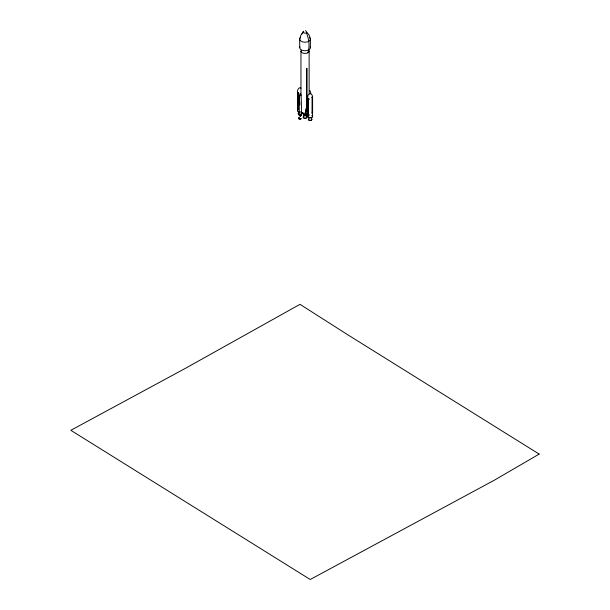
<?xml version="1.0" encoding="UTF-8"?>
<svg xmlns="http://www.w3.org/2000/svg" width="610" height="610" viewBox="0 0 610 610"><rect width="100%" height="100%" fill="white"/><g stroke="black" fill="none" stroke-linecap="round" stroke-linejoin="round"><path stroke-width="0.91" d="M298.153 108.946L298.145 93.139L298.115 108.885M308.485 99.133L305.282 112.949L308.378 99.018L308.34 114.802M312.03 112.774L312.099 97.097M307.936 52.742C309.956 46.268 309.026 39.002 306.388 32.795A1.899 1.098 0 0 1 303.704 32.795A1.899 1.098 0 0 1 303.704 31.247M299.876 104.958L298.099 93.147M299.891 38.354L300.921 35.144L303.216 31.743M309.506 90.791L310.109 90.722L310.833 93.635M302.026 34.038L303.284 31.949M306.952 112.08L306.822 68.228L306.632 112.08M299.815 115.778L300.41 116.258L300.41 115.778M297.749 92.59L298.61 92.918L298.465 93.826L297.749 93.414L297.749 92.59L298.61 92.918M297.749 93.414L298.61 93.742M307.981 98.492L308.851 98.82L308.698 99.735L307.981 99.323L307.981 98.492L308.851 98.82M307.981 99.323L308.851 99.651M297.749 108.328L298.61 108.656L298.465 109.571L297.749 109.159L297.749 108.328L298.61 108.656M297.749 109.159L298.61 109.487M308.851 114.566L307.981 114.238L307.981 115.069L308.851 115.397L308.851 114.566L308.134 114.154M307.981 115.069L308.851 115.397M305.549 30.576L309.171 35.144L310.2 38.354M301.027 88.16C298.976 86.429 297.436 90.074 297.497 91.607L297.497 110.486M312.511 97.15C312.724 92.316 307.242 92.865 307.73 97.508L307.73 116.388M298.244 93.177L299.884 103.121M312.594 97.508L312.594 116.388M310.383 39.147L310.383 47.664M309.14 51.072L309.14 93.894M308.698 98.911L308.698 99.735M308.698 114.65L308.698 115.481M308.134 98.408L308.134 114.977M301.279 114.947C301.492 114.405 301.866 83.456 299.258 96.578L299.258 115.092M300.959 51.072L300.959 95.8M299.708 39.147L299.708 47.664M298.465 93.002L298.465 93.826M298.465 108.748L298.465 109.571M297.901 92.499L297.901 93.33M297.901 108.245L297.901 109.076M308.995 50.462A4.087 2.364 0 0 1 305.046 53.436A4.087 2.364 0 0 1 301.096 50.462M307.936 112.698A4.087 2.364 0 0 1 301.508 112.209M310.2 46.863A5.337 3.08 0 0 1 305.046 50.744A5.337 3.08 0 0 1 299.891 46.863M309.666 37.606A5.337 3.08 0 0 1 305.046 42.227A5.337 3.08 0 0 1 300.425 37.606M305.633 115.564A0.831 0.48 0 0 1 304.459 115.564M306.51 116.739A1.693 0.976 0 0 1 305.267 118.195A1.693 0.976 0 0 1 303.414 116.975M303.582 116.739A1.693 0.976 0 0 1 303.849 116.533M307.417 113.216A2.371 1.365 0 0 1 304.741 114.573A2.371 1.365 0 0 1 302.758 112.865M306.51 114.314A1.693 0.976 0 0 1 305.267 115.77A1.693 0.976 0 0 1 303.414 114.55M306.098 115.023A1.045 0.602 0 0 1 305.953 115.32M305.32 115.603A1.045 0.602 0 0 1 304.779 115.603M304.032 115.176A1.045 0.602 0 0 1 304.001 115.023M306.395 116.449A1.906 1.106 0 0 1 306.395 118.004A1.906 1.106 0 0 1 303.696 118.004A1.906 1.106 0 0 1 303.696 116.449M299.929 111.889A2.432 1.403 0 0 1 297.825 109.777M301.043 112.903A1.571 0.907 0 0 1 301.043 114.184M298.572 113.086A1.571 0.907 0 0 0 299.929 114.444A0.968 0.557 0 0 0 299.411 115.275A0.968 0.557 0 0 0 300.783 115.496A1.022 0.587 0 0 0 301.081 114.665M301.203 112.804A1.799 1.037 0 0 1 301.203 114.276M299.929 114.581A1.799 1.037 0 0 1 298.275 113.94A1.799 1.037 0 0 1 298.664 112.804M299.929 111.836A2.333 1.35 0 0 1 297.909 109.808M299.929 112.011A0.9 0.518 0 0 1 299.479 111.943M311.885 115.397A2.432 1.403 0 0 1 310.795 117.745A2.432 1.403 0 0 1 307.814 116.03M311.435 118.714A1.799 1.037 0 0 1 311.435 120.178A1.799 1.037 0 0 1 308.889 120.178A1.799 1.037 0 0 1 308.889 118.714M311.519 118.996A1.571 0.907 0 0 1 311.062 120.193A1.571 0.907 0 0 1 308.957 120.033A1.571 0.907 0 0 1 309.056 118.805M312.183 115.717A2.333 1.35 0 0 1 310.467 117.73A2.333 1.35 0 0 1 307.905 116.045M301.043 115.046A0.968 0.557 0 0 1 300.783 115.854A0.968 0.557 0 0 1 299.411 115.641A0.968 0.557 0 0 1 299.906 114.863M301.043 114.68A0.968 0.557 0 0 1 300.783 115.496A1.022 0.587 0 0 1 299.365 115.29A1.022 0.587 0 0 1 299.891 114.474M301.073 118.508A1.327 0.671 10.3 0 1 300.051 119.125A1.327 0.671 10.3 0 1 298.519 118.454A1.327 0.671 10.3 0 1 299.274 117.73M300.959 118.668A1.212 0.61 10.3 0 1 299.045 118.813A1.212 0.61 10.3 0 1 299.312 117.791M539.164 454.099L494.298 480.222L310.231 579.5L70.836 430.302L185.463 368.31L299.99 304.314L347.258 334.463L539.164 454.099M312.343 96.807L312.198 97.714L312.343 96.807M312.343 112.553L312.198 113.46L312.343 112.553"/></g></svg>
